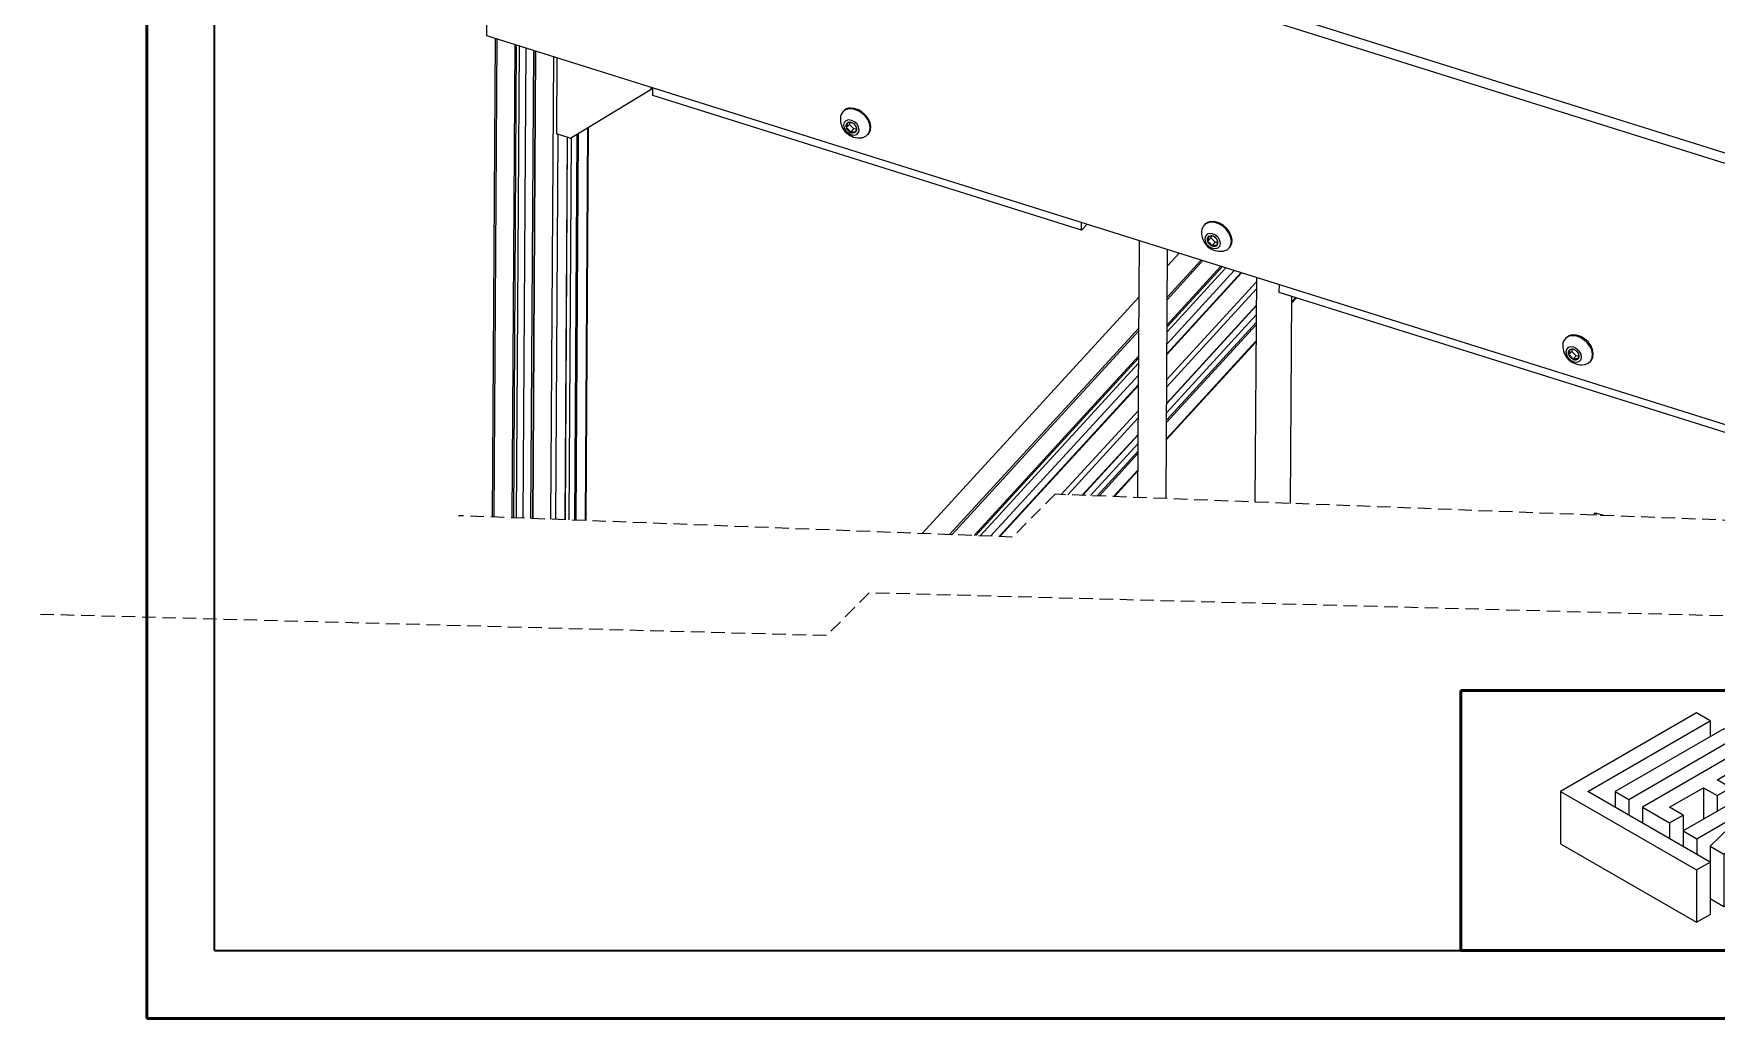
# Model space of a CAD drawing. Header units: millimetres. Extents: x -11 to 294, y 0 to 216.
# Drawn here: x -10.6 to 147, y 0 to 92.2 of the extents above; entities that cross this region are included whole.
import ezdxf

# ---------------------------------------------------------------- set-up
doc = ezdxf.new("R2010")
doc.units = ezdxf.units.MM
doc.linetypes.add('HIDDEN', pattern=[1.905, 1.27, -0.635])
doc.layers.add('PAGE_BORDER', color=7, linetype='Continuous')
doc.layers.add('TITLE_BLOCK_BORDER', color=7, linetype='Continuous')

# ---------------------------------------------------------------- blocks, each defined once
blk = doc.blocks.new('Lien3D Logo')
at = {"color": 7, "linetype": 'Continuous', "lineweight": 18}
for p, q in [((10.61, 16.33), (0, 10.21)), ((11.67, 15.71), (10.61, 16.33)), ((2.13, 10.21), (11.67, 15.71)), ((12.73, 15.1), (4.26, 10.21)), ((5.32, 9.59), (13.8, 14.49)), ((11.67, 15.71), (11.67, 14.49)), ((13.8, 14.49), (12.73, 15.1)), ((13.8, 14.49), (13.8, 13.26)), ((14.86, 13.87), (6.38, 8.98)), ((16.99, 12.64), (14.86, 13.87)), ((18.05, 12.03), (9.57, 7.13)), ((12.22, 11.12), (14.86, 12.64)), ((14.86, 12.64), (15.93, 12.03)), ((14.86, 12.64), (14.86, 10.19)), ((15.93, 12.03), (16.99, 12.64)), ((15.93, 12.03), (15.93, 10.8)), ((16.99, 12.64), (16.99, 11.42)), ((19.12, 11.42), (18.05, 12.03)), ((13.28, 10.5), (12.22, 11.12)), ((16.04, 8.45), (19.12, 11.42)), ((20.15, 10.82), (16.04, 8.45)), ((19.12, 11.42), (19.12, 10.22)), ((21.21, 10.21), (20.15, 10.82)), ((0, 10.21), (0, 6.12)), ((0, 10.21), (10.61, 4.08)), ((11.67, 4.7), (2.13, 10.21)), ((4.26, 10.21), (4.26, 8.98)), ((4.26, 10.21), (5.32, 9.59)), ((5.32, 9.59), (5.32, 8.36)), ((8.51, 8.98), (11.15, 10.5)), ((11.15, 10.5), (12.22, 9.89)), ((11.15, 10.5), (11.15, 8.05)), ((12.22, 9.89), (13.28, 10.5)), ((12.22, 9.89), (12.22, 8.66)), ((12.73, 5.31), (21.21, 10.21)), ((13.28, 10.5), (13.28, 9.28)), ((21.21, 10.21), (21.21, 6.12)), ((6.38, 8.98), (8.51, 7.75)), ((6.38, 8.98), (6.38, 7.75)), ((9.57, 8.36), (8.51, 8.98)), ((8.51, 7.75), (9.57, 8.36)), ((9.57, 8.36), (9.57, 7.13)), ((10.64, 6.52), (14.75, 8.89)), ((14.75, 8.89), (11.67, 5.93)), ((8.51, 7.75), (8.51, 6.52)), ((9.57, 7.13), (10.64, 6.52)), ((9.57, 7.13), (9.57, 5.91)), ((0, 6.12), (10.61, 0)), ((10.64, 6.52), (10.64, 5.29)), ((11.67, 5.93), (12.73, 5.31)), ((11.67, 5.93), (11.67, 4.7)), ((12.73, 1.23), (21.21, 6.12)), ((12.73, 5.31), (12.73, 1.23)), ((10.61, 4.08), (11.67, 4.7)), ((10.61, 4.08), (10.61, 0)), ((11.67, 4.7), (11.67, 0.61)), ((11.67, 1.84), (12.73, 1.23)), ((10.61, 0), (11.67, 0.61))]:
    blk.add_line(p, q, dxfattribs=at)

msp = doc.modelspace()

# ---------------------------------------------------------------- linework, layer by layer
at = {"color": 7, "linetype": 'Continuous', "lineweight": 50}
for q in [(0, 215.9), (279.4, 0)]:
    msp.add_line((0, 0), q, dxfattribs=at)
at = {"color": 7, "linetype": 'Continuous', "lineweight": 25}
for p, q in [((31.97, 115.88), (31.82, 92.03)), ((162.22, 75.52), (38.55, 114.35)), ((161.79, 76.64), (40.39, 114.76)), ((31.82, 92.03), (168.65, 49.07)), ((32.64, 91.78), (32.36, 46.95)), ((34.62, 46.86), (34.89, 91.07)), ((35.26, 46.84), (35.53, 90.87)), ((35.97, 46.81), (36.24, 90.65)), ((36.38, 90.6), (36.11, 46.81)), ((38.41, 89.97), (38.36, 82.83)), ((47.15, 86.91), (39.77, 82.46)), ((47.19, 86.94), (47.38, 87.15)), ((47.23, 87.2), (47.23, 87.07)), ((47.38, 86.42), (47.38, 87.15)), ((87.54, 73.8), (47.38, 86.42)), ((65.26, 84.95), (65.19, 84.88)), ((65.82, 83.71), (65.52, 83.38)), ((65.85, 83.88), (65.82, 83.71)), ((65.82, 83.71), (66.22, 83.3)), ((39.57, 82.45), (38.36, 82.83)), ((39.2, 46.69), (39.41, 82.5)), ((39.57, 46.67), (39.79, 82.47)), ((41.14, 46.61), (41.36, 83.42)), ((66.22, 83.3), (65.92, 82.97)), ((66.22, 83.3), (66.47, 83.32)), ((67.53, 82.74), (67.59, 82.81)), ((87.54, 73.8), (87.55, 74.54)), ((88.07, 74.37), (87.54, 73.8)), ((99.09, 74.33), (99.02, 74.26)), ((92.96, 72.84), (92.81, 48.78)), ((99.65, 73.09), (99.35, 72.76)), ((99.68, 73.26), (99.65, 73.09)), ((99.65, 73.09), (100.06, 72.67)), ((100.06, 72.67), (99.76, 72.35)), ((100.06, 72.67), (100.3, 72.69)), ((95.48, 48.67), (95.62, 72)), ((98.77, 71.01), (95.59, 67.55)), ((96.71, 71.66), (95.61, 70.47)), ((101.36, 72.12), (101.42, 72.19)), ((102.5, 69.84), (95.56, 62.27)), ((95.57, 64.28), (101.08, 70.29)), ((95.57, 63.17), (101.86, 70.04)), ((103.93, 69.39), (103.8, 48.35)), ((106.08, 67.98), (106.09, 68.71)), ((154.49, 52.78), (106.08, 67.98)), ((92.93, 67.54), (72.63, 45.4)), ((95.53, 57.57), (103.91, 66.72)), ((107.13, 48.22), (107.25, 67.61)), ((107.25, 66.99), (107.7, 67.47)), ((95.53, 56.72), (103.91, 65.87)), ((92.91, 64.62), (75.2, 45.3)), ((95.51, 54.19), (103.89, 63.33)), ((132.92, 63.71), (132.86, 63.64)), ((133.49, 62.46), (133.19, 62.13)), ((133.51, 62.63), (133.49, 62.46)), ((133.49, 62.46), (133.89, 62.05)), ((133.89, 62.05), (133.59, 61.72)), ((133.89, 62.05), (134.14, 62.07)), ((135.19, 61.5), (135.26, 61.57)), ((78.07, 45.19), (92.89, 61.35)), ((79.04, 45.15), (92.88, 60.24)), ((92.88, 59.34), (79.84, 45.12)), ((87.65, 48.97), (92.85, 54.65)), ((88.39, 48.95), (92.84, 53.8)), ((90.63, 48.86), (92.83, 51.26)), ((135.5, 47.13), (135.71, 47.35)), ((135.71, 47.35), (136.53, 47.09)), ((135.71, 47.35), (135.76, 47.12))]:
    msp.add_line(p, q, dxfattribs=at)
at = {"color": 8, "linetype": 'Continuous', "lineweight": 25}
for p, q in [((32.54, 46.94), (32.82, 91.72)), ((34.22, 46.88), (34.49, 91.2)), ((34.36, 46.87), (34.63, 91.15)), ((36.17, 46.8), (36.44, 90.59)), ((37.85, 46.74), (38.11, 90.06)), ((47.32, 87.17), (47.23, 87.07)), ((38.3, 46.72), (38.52, 82.78)), ((39.18, 46.69), (39.4, 82.5)), ((40.08, 46.65), (40.3, 82.78)), ((40.21, 46.65), (40.43, 82.86)), ((41.1, 46.61), (41.32, 83.4)), ((95.59, 67.32), (98.93, 70.96)), ((95.56, 62.2), (102.55, 69.82)), ((95.58, 64.95), (100.61, 70.43)), ((95.58, 64.74), (100.75, 70.39)), ((95.54, 59.14), (103.92, 68.29)), ((95.55, 59.83), (103.93, 68.97)), ((95.53, 57.6), (103.91, 66.74)), ((107.25, 67.07), (107.64, 67.49)), ((95.52, 56.02), (103.9, 65.16)), ((95.52, 55.81), (103.9, 64.95)), ((75.39, 45.29), (92.91, 64.39)), ((95.51, 54.27), (103.89, 63.41)), ((77.48, 45.21), (92.89, 62.02)), ((77.66, 45.2), (92.89, 61.81)), ((79.9, 45.12), (92.88, 59.27)), ((85.66, 49.05), (92.86, 56.9)), ((86.27, 49.03), (92.86, 56.22)), ((87.62, 48.98), (92.85, 54.67)), ((89.02, 48.92), (92.84, 53.09)), ((89.2, 48.91), (92.84, 52.88)), ((90.56, 48.86), (92.83, 51.34))]:
    msp.add_line(p, q, dxfattribs=at)
at = {"color": 7, "linetype": 'HIDDEN', "lineweight": 18}
for p, q in [((85.07, 49.07), (81.07, 45.07)), ((188.84, 45.07), (85.07, 49.07)), ((81.07, 45.07), (29.19, 47.07)), ((67.66, 39.84), (63.66, 35.84)), ((216.19, 35.84), (67.66, 39.84)), ((63.66, 35.84), (-10.61, 37.84))]:
    msp.add_line(p, q, dxfattribs=at)
at = {"color": 7, "linetype": 'Continuous', "lineweight": 25, "flags": 128}
for points in [[(66.98, 82.47), (67.06, 82.48), (67.36, 82.6), (67.58, 82.82), (67.72, 83.1), (67.75, 83.44), (67.69, 83.81), (67.52, 84.17), (67.27, 84.51), (66.95, 84.8), (66.58, 85.02), (66.2, 85.14), (65.83, 85.17)], [(67.59, 82.81), (67.65, 82.89), (67.78, 83.17), (67.82, 83.51), (67.75, 83.88), (67.58, 84.24), (67.33, 84.58), (67.01, 84.87), (66.65, 85.09), (66.27, 85.21), (65.9, 85.24)], [(66, 84.09), (65.72, 84.13), (65.48, 84.06), (65.31, 83.89), (65.26, 83.65), (65.31, 83.37), (65.47, 83.1), (65.71, 82.88), (65.99, 82.74), (66.27, 82.7), (66.51, 82.77), (66.67, 82.94), (66.73, 83.18), (66.67, 83.46), (66.52, 83.73), (66.28, 83.95), (66, 84.09)], [(100.81, 71.84), (100.89, 71.86), (101.19, 71.98), (101.42, 72.19), (101.55, 72.48), (101.59, 72.82), (101.52, 73.18), (101.35, 73.55), (101.1, 73.89), (100.78, 74.18), (100.41, 74.39), (100.03, 74.52), (99.66, 74.55)], [(101.42, 72.19), (101.48, 72.26), (101.62, 72.55), (101.65, 72.89), (101.58, 73.25), (101.42, 73.62), (101.16, 73.96), (100.84, 74.25), (100.48, 74.46), (100.1, 74.59), (99.73, 74.62)], [(99.83, 73.47), (99.55, 73.5), (99.31, 73.43), (99.15, 73.26), (99.09, 73.02), (99.14, 72.75), (99.3, 72.48), (99.54, 72.25), (99.82, 72.11), (100.1, 72.08), (100.34, 72.15), (100.5, 72.32), (100.56, 72.56), (100.51, 72.84), (100.35, 73.11), (100.11, 73.33), (99.83, 73.47)], [(134.64, 61.22), (134.72, 61.23), (135.02, 61.35), (135.25, 61.57), (135.39, 61.85), (135.42, 62.19), (135.35, 62.56), (135.18, 62.93), (134.93, 63.27), (134.61, 63.55), (134.25, 63.77), (133.87, 63.9), (133.5, 63.92)], [(135.26, 61.57), (135.31, 61.64), (135.45, 61.92), (135.48, 62.26), (135.42, 62.63), (135.25, 63), (135, 63.34), (134.68, 63.62), (134.31, 63.84), (133.93, 63.97), (133.56, 63.99)], [(133.66, 62.84), (133.38, 62.88), (133.14, 62.81), (132.98, 62.64), (132.92, 62.4), (132.98, 62.12), (133.13, 61.85), (133.37, 61.63), (133.65, 61.49), (133.93, 61.45), (134.17, 61.52), (134.34, 61.69), (134.39, 61.93), (134.34, 62.21), (134.18, 62.48), (133.94, 62.7), (133.66, 62.84)]]:
    msp.add_lwpolyline(points, dxfattribs=at)
at = {"color": 7, "linetype": 'Continuous', "lineweight": 25}
for centre, radius, start, end in [((47.05, 87.07), 0.187, 302.1198, 1.943), ((65.86, 84.28), 0.895, 91.6221, 177.5958), ((65.92, 84.33), 0.916, 91.5974, 136.6686), ((66.72, 84.21), 1.76, 176.6432, 278.3206), ((65.87, 83.56), 0.389, 135.8009, 206.3309), ((65.85, 83.47), 0.445, 61.6464, 125.9324), ((65.75, 83.15), 0.77, 22.2628, 66.2492), ((39.65, 82.69), 0.256, 249.7318, 297.9576), ((66.23, 83.67), 0.77, 202.2628, 246.2492), ((66.13, 83.36), 0.445, 241.6459, 305.933), ((66.12, 83.27), 0.389, 315.799, 26.3316), ((99.69, 73.65), 0.895, 91.622, 177.5962), ((99.75, 73.7), 0.916, 91.5972, 136.6692), ((100.55, 73.59), 1.76, 176.643, 278.3208), ((99.7, 72.93), 0.389, 135.8017, 206.3289), ((100.07, 73.05), 0.77, 202.2639, 246.2488), ((99.68, 72.84), 0.445, 61.6463, 125.9328), ((99.58, 72.53), 0.77, 22.2637, 66.2489), ((99.95, 72.65), 0.389, 315.8003, 26.3303), ((99.97, 72.74), 0.445, 241.6466, 305.9324), ((134.39, 62.96), 1.76, 176.6431, 278.3207), ((133.52, 63.03), 0.895, 91.6225, 177.5955), ((133.59, 63.08), 0.916, 91.5968, 136.6694), ((133.53, 62.31), 0.389, 135.8008, 206.3301), ((133.9, 62.43), 0.77, 202.2634, 246.2489), ((133.52, 62.22), 0.445, 61.6464, 125.9326), ((133.8, 62.11), 0.445, 241.6464, 305.9326), ((133.42, 61.91), 0.77, 22.2636, 66.2488), ((133.78, 62.02), 0.389, 315.8008, 26.3301)]:
    msp.add_arc(centre, radius, start, end, dxfattribs=at)
for points, knots in [([(65.59, 83.83), (65.59, 83.8), (65.6, 83.75), (65.6, 83.68), (65.58, 83.6), (65.56, 83.5), (65.54, 83.43), (65.52, 83.38)], [0, 0, 0, 0, 0.148722, 0.342687, 0.503463, 0.688705, 1, 1, 1, 1]), ([(66.06, 83.86), (66.05, 83.86), (65.98, 83.88), (65.85, 83.89), (65.71, 83.86), (65.62, 83.84), (65.59, 83.83)], [0, 0, 0, 0, 0.113402, 0.414281, 0.780365, 1, 1, 1, 1]), ([(66.46, 83.45), (66.45, 83.48), (66.41, 83.56), (66.34, 83.66), (66.26, 83.73), (66.17, 83.8), (66.1, 83.84), (66.06, 83.86)], [0, 0, 0, 0, 0.215519, 0.443384, 0.600218, 0.759551, 1, 1, 1, 1]), ([(65.52, 83.38), (65.56, 83.36), (65.63, 83.32), (65.72, 83.25), (65.8, 83.17), (65.86, 83.09), (65.9, 83.01), (65.92, 82.97)], [0, 0, 0, 0, 0.209162, 0.433569, 0.590648, 0.752465, 1, 1, 1, 1]), ([(65.92, 82.97), (65.96, 82.98), (66.05, 83.01), (66.19, 83.03), (66.31, 83.03), (66.38, 83.01), (66.39, 83)], [0, 0, 0, 0, 0.219637, 0.585725, 0.886597, 1, 1, 1, 1]), ([(66.39, 83), (66.41, 83.04), (66.43, 83.12), (66.46, 83.22), (66.47, 83.3), (66.48, 83.37), (66.47, 83.42), (66.46, 83.45)], [0, 0, 0, 0, 0.272629, 0.533136, 0.689221, 0.826661, 1, 1, 1, 1]), ([(99.42, 73.2), (99.43, 73.18), (99.44, 73.13), (99.43, 73.05), (99.42, 72.97), (99.39, 72.88), (99.37, 72.8), (99.35, 72.76)], [0, 0, 0, 0, 0.148722, 0.342685, 0.503464, 0.688707, 1, 1, 1, 1]), ([(99.35, 72.76), (99.39, 72.74), (99.46, 72.7), (99.56, 72.63), (99.63, 72.55), (99.7, 72.46), (99.73, 72.39), (99.76, 72.35)], [0, 0, 0, 0, 0.209168, 0.433573, 0.590651, 0.752466, 1, 1, 1, 1]), ([(99.89, 73.23), (99.88, 73.24), (99.81, 73.26), (99.69, 73.26), (99.55, 73.24), (99.46, 73.21), (99.42, 73.2)], [0, 0, 0, 0, 0.113403, 0.414275, 0.780363, 1, 1, 1, 1]), ([(100.3, 72.82), (100.28, 72.86), (100.24, 72.94), (100.17, 73.03), (100.09, 73.11), (100.01, 73.18), (99.94, 73.21), (99.89, 73.23)], [0, 0, 0, 0, 0.215518, 0.443381, 0.600215, 0.759544, 1, 1, 1, 1]), ([(100.23, 72.38), (100.24, 72.42), (100.27, 72.49), (100.29, 72.59), (100.3, 72.68), (100.31, 72.75), (100.3, 72.8), (100.3, 72.82)], [0, 0, 0, 0, 0.272627, 0.533137, 0.689222, 0.82666, 1, 1, 1, 1]), ([(99.76, 72.35), (99.79, 72.36), (99.88, 72.38), (100.02, 72.41), (100.15, 72.4), (100.21, 72.38), (100.23, 72.38)], [0, 0, 0, 0, 0.2196375, 0.5857254, 0.8865967, 1, 1, 1, 1]), ([(133.26, 62.58), (133.26, 62.56), (133.27, 62.51), (133.26, 62.43), (133.25, 62.35), (133.22, 62.25), (133.2, 62.18), (133.19, 62.13)], [0, 0, 0, 0, 0.148722, 0.342686, 0.503464, 0.688707, 1, 1, 1, 1]), ([(133.19, 62.13), (133.22, 62.12), (133.3, 62.08), (133.39, 62), (133.46, 61.93), (133.53, 61.84), (133.57, 61.77), (133.59, 61.72)], [0, 0, 0, 0, 0.209164, 0.433572, 0.590649, 0.752467, 1, 1, 1, 1]), ([(133.73, 62.61), (133.71, 62.62), (133.65, 62.63), (133.52, 62.64), (133.38, 62.61), (133.29, 62.59), (133.26, 62.58)], [0, 0, 0, 0, 0.113404, 0.414281, 0.780366, 1, 1, 1, 1]), ([(133.59, 61.72), (133.62, 61.73), (133.71, 61.76), (133.85, 61.78), (133.98, 61.78), (134.04, 61.76), (134.06, 61.75)], [0, 0, 0, 0, 0.219636, 0.58572, 0.886597, 1, 1, 1, 1]), ([(134.13, 62.2), (134.11, 62.24), (134.07, 62.31), (134, 62.41), (133.93, 62.48), (133.84, 62.55), (133.77, 62.59), (133.73, 62.61)], [0, 0, 0, 0, 0.215519, 0.443383, 0.600216, 0.75955, 1, 1, 1, 1]), ([(134.06, 61.75), (134.07, 61.79), (134.1, 61.87), (134.12, 61.97), (134.14, 62.05), (134.14, 62.12), (134.13, 62.17), (134.13, 62.2)], [0, 0, 0, 0, 0.272627, 0.533136, 0.689221, 0.82666, 1, 1, 1, 1])]:
    msp.add_open_spline(points, degree=3, knots=knots, dxfattribs=at)
at = {"layer": 'PAGE_BORDER', "lineweight": 35}
for q in [(6.35, 209.55), (273.05, 6.35)]:
    msp.add_line((6.35, 6.35), q, dxfattribs=at)
at = {"layer": 'TITLE_BLOCK_BORDER', "lineweight": 50}
for p, q in [((123.09, 30.71), (123.09, 6.35)), ((166.18, 30.71), (123.09, 30.71)), ((166.18, 6.35), (123.09, 6.35))]:
    msp.add_line(p, q, dxfattribs=at)

# ---------------------------------------------------------------- block references
at = {"layer": 'TITLE_BLOCK_BORDER', "xscale": 1.2, "yscale": 1.2, "zscale": 1.2}
msp.add_blockref('Lien3D Logo', (132.43, 9), dxfattribs=at)

doc.saveas('drawing.dxf')
